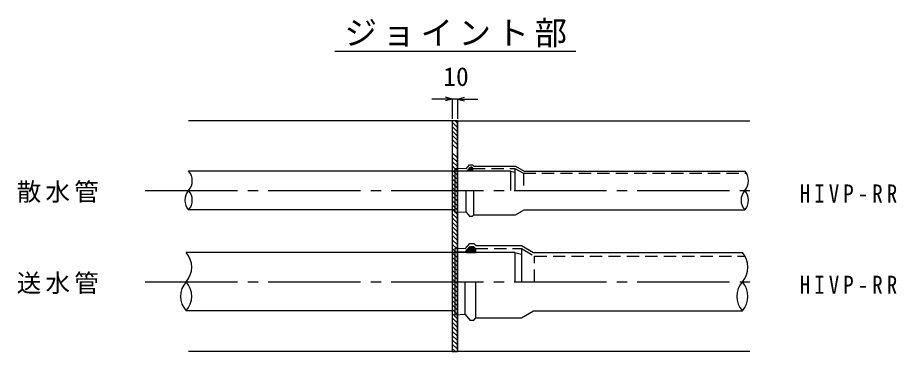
# Model space of a CAD drawing. Units: millimetres on the paper, enlarged 15 times, with parts at other scales. Extents: x -2095 to 2762, y -411564 to 1486.
# Drawn here: x 736 to 2021, y -380 to 108 of the extents above; entities that cross this region are included whole.
import ezdxf
from ezdxf.enums import TextEntityAlignment as Align

# ---------------------------------------------------------------- set-up
doc = ezdxf.new("R2010")
doc.units = ezdxf.units.MM
doc.header["$LTSCALE"] = 15
doc.linetypes.add('CHAIN2', pattern=[12, 9, -1, 1, -1])
doc.linetypes.add('DASHED1', pattern=[1.8, 1.2, -0.6])
doc.layers.add('0-F', color=7, linetype='Continuous')
doc.styles.add('ＭＳ ゴシック', font='')
doc.styles.get('ＭＳ ゴシック').set_extended_font_data('MS Gothic')

msp = doc.modelspace()

# ---------------------------------------------------------------- linework, layer by layer
at = {"layer": '0-F', "color": 3}
for p, q in [((1200.58, 59.14), (1553.16, 59.14)), ((1372.39, -42.7), (986.37, -42.7)), ((1372.39, -42.7), (1372.39, -380.2)), ((1379.89, -42.7), (1379.89, -380.2)), ((1379.89, -42.7), (1807.55, -42.7)), ((1372.39, -380.2), (986.37, -380.2)), ((1807.55, -380.2), (1379.89, -380.2))]:
    msp.add_line(p, q, dxfattribs=at)
at = {"layer": '0-F', "color": 4}
for p, q in [((1372.39, -10.83), (1342.39, -10.83)), ((1372.39, -10.83), (1362.25, -8.12)), ((1372.39, -10.83), (1362.25, -13.55)), ((1379.89, -10.83), (1372.39, -10.83)), ((1372.39, -10.83), (1372.39, -39.86)), ((1379.89, -10.83), (1390.03, -8.12)), ((1379.89, -10.83), (1409.89, -10.83)), ((1379.89, -10.83), (1390.03, -13.55)), ((1379.89, -10.83), (1379.89, -39.86)), ((1392.49, -113.02), (1376.14, -112.45)), ((1376.14, -112.45), (1376.14, -176.95)), ((1392.49, -113.02), (1397.57, -106.97)), ((1397.57, -106.97), (1402.05, -106.97)), ((1402.05, -106.97), (1403.97, -108.89)), ((1403.97, -108.89), (1464.64, -108.89)), ((1464.64, -108.89), (1477.3, -116.2)), ((1457.73, -116.2), (986.37, -116.2)), ((1457.73, -116.2), (1457.73, -144.7)), ((1477.3, -116.2), (1800.42, -116.2)), ((1392.49, -176.38), (1392.49, -144.7)), ((1403.97, -180.51), (1403.97, -144.7)), ((1376.14, -173.2), (986.37, -173.2)), ((1392.49, -176.38), (1376.14, -176.95)), ((1392.49, -176.38), (1397.57, -182.43)), ((1464.64, -180.51), (1477.3, -173.2)), ((1477.3, -173.2), (1800.42, -173.2)), ((1397.57, -182.43), (1402.05, -182.43)), ((1402.05, -182.43), (1403.97, -180.51)), ((1403.97, -180.51), (1464.64, -180.51)), ((1391.14, -230.01), (1397.78, -222.1)), ((1397.78, -222.1), (1403.78, -222.1)), ((1403.78, -222.1), (1406.93, -225.25)), ((1406.93, -225.25), (1473.64, -225.25)), ((1473.64, -225.25), (1491.31, -235.45)), ((1463.89, -235.45), (982.81, -235.45)), ((1463.89, -235.45), (1473.64, -238.06)), ((1463.89, -235.45), (1463.89, -278.2)), ((1473.64, -238.06), (1473.64, -278.2)), ((1491.31, -235.45), (1796.86, -235.45)), ((1391.14, -326.38), (1391.14, -278.2)), ((1406.93, -331.15), (1406.93, -278.2)), ((1376.14, -320.95), (982.8, -320.95)), ((1473.64, -331.15), (1491.31, -320.95)), ((1491.31, -320.95), (1796.86, -320.95)), ((1391.14, -326.38), (1376.14, -326.91)), ((1391.14, -326.38), (1397.78, -334.3)), ((1403.78, -334.3), (1406.93, -331.15)), ((1406.93, -331.15), (1473.64, -331.15)), ((1397.78, -334.3), (1403.78, -334.3))]:
    msp.add_line(p, q, dxfattribs=at)
at = {"layer": '0-F'}
for p, q in [((1379.89, -52.34), (1372.39, -44.84)), ((1379.89, -58.7), (1372.39, -51.2)), ((1379.89, -45.97), (1376.61, -42.7)), ((1379.89, -65.07), (1372.39, -57.57)), ((1379.89, -71.43), (1372.39, -63.93)), ((1379.89, -77.79), (1372.39, -70.29)), ((1379.89, -84.16), (1372.39, -76.66)), ((1379.89, -96.89), (1372.39, -89.39)), ((1379.89, -103.25), (1372.39, -95.75)), ((1379.89, -109.61), (1372.39, -102.11)), ((1379.89, -115.98), (1372.39, -108.48)), ((1379.89, -122.34), (1372.39, -114.84)), ((1397.08, -116.2), (1395.53, -114.65)), ((1395.54, -114.63), (1399.14, -110.34)), ((1395.54, -116.2), (1395.54, -114.63)), ((1396.87, -116.2), (1395.54, -114.87)), ((1396.65, -116.2), (1395.54, -115.09)), ((1396.44, -116.2), (1395.54, -115.3)), ((1396.23, -116.2), (1395.54, -115.51)), ((1397.29, -116.2), (1395.63, -114.53)), ((1397.5, -116.2), (1395.72, -114.42)), ((1397.71, -116.2), (1395.82, -114.3)), ((1397.93, -116.2), (1395.92, -114.19)), ((1398.14, -116.2), (1396.01, -114.07)), ((1398.35, -116.2), (1396.11, -113.96)), ((1398.56, -116.2), (1396.21, -113.84)), ((1398.78, -116.2), (1396.3, -113.73)), ((1398.99, -116.2), (1396.4, -113.61)), ((1399.2, -116.2), (1396.5, -113.49)), ((1399.41, -116.2), (1396.59, -113.38)), ((1399.62, -116.2), (1396.69, -113.26)), ((1399.84, -116.2), (1396.79, -113.15)), ((1400.05, -116.2), (1396.88, -113.03)), ((1400.26, -116.2), (1396.98, -112.92)), ((1400.47, -116.2), (1397.08, -112.8)), ((1400.68, -116.2), (1397.17, -112.69)), ((1400.9, -116.2), (1397.27, -112.57)), ((1401.11, -116.2), (1397.37, -112.46)), ((1401.32, -116.2), (1397.47, -112.34)), ((1401.53, -116.2), (1397.56, -112.23)), ((1401.75, -116.2), (1397.66, -112.11)), ((1401.95, -116.19), (1397.76, -111.99)), ((1401.95, -115.98), (1397.85, -111.88)), ((1401.95, -115.77), (1397.95, -111.76)), ((1401.95, -115.56), (1398.05, -111.65)), ((1401.95, -115.34), (1398.14, -111.53)), ((1401.95, -115.13), (1398.24, -111.42)), ((1401.95, -114.92), (1398.34, -111.3)), ((1401.95, -114.71), (1398.43, -111.19)), ((1401.95, -114.5), (1398.53, -111.07)), ((1401.95, -114.28), (1398.63, -110.96)), ((1401.95, -114.07), (1398.72, -110.84)), ((1401.95, -113.86), (1398.82, -110.73)), ((1401.95, -113.65), (1398.92, -110.61)), ((1401.95, -113.44), (1399.01, -110.5)), ((1401.95, -113.22), (1399.11, -110.38)), ((1401.95, -113.01), (1399.28, -110.34)), ((1401.95, -112.8), (1399.5, -110.34)), ((1401.95, -112.59), (1399.71, -110.34)), ((1401.95, -112.37), (1399.92, -110.34)), ((1401.95, -112.16), (1400.13, -110.34)), ((1401.95, -111.95), (1400.34, -110.34)), ((1401.95, -111.74), (1400.56, -110.34)), ((1379.89, -128.71), (1372.39, -121.21)), ((1379.89, -135.07), (1372.39, -127.57)), ((1396.02, -116.2), (1395.54, -115.72)), ((1395.81, -116.2), (1395.54, -115.93)), ((1395.59, -116.2), (1395.54, -116.15)), ((1401.95, -116.2), (1395.54, -116.2)), ((1379.89, -141.43), (1372.39, -133.93)), ((1379.89, -147.8), (1372.39, -140.3)), ((1379.89, -154.16), (1372.39, -146.66)), ((1379.89, -160.53), (1372.39, -153.03)), ((1379.89, -166.89), (1372.39, -159.39)), ((1379.89, -173.25), (1372.39, -165.75)), ((1379.89, -179.62), (1372.39, -172.12)), ((1379.89, -185.98), (1372.39, -178.48)), ((1379.89, -192.34), (1372.39, -184.84)), ((1379.89, -198.71), (1372.39, -191.21)), ((1379.89, -205.07), (1372.39, -197.57)), ((1379.89, -211.44), (1372.39, -203.94)), ((1379.89, -217.8), (1372.39, -210.3)), ((1379.89, -224.16), (1372.39, -216.66)), ((1379.89, -230.53), (1372.39, -223.03)), ((1379.89, -236.89), (1372.39, -229.39)), ((1393.36, -232.31), (1397.78, -227.05)), ((1398.59, -235.45), (1394.32, -231.17)), ((1398.81, -235.45), (1394.41, -231.05)), ((1399.02, -235.45), (1394.51, -230.94)), ((1399.23, -235.45), (1394.61, -230.82)), ((1399.44, -235.45), (1394.71, -230.71)), ((1399.66, -235.45), (1394.8, -230.59)), ((1399.87, -235.45), (1394.9, -230.48)), ((1400.08, -235.45), (1395, -230.36)), ((1400.29, -235.45), (1395.09, -230.25)), ((1400.5, -235.45), (1395.19, -230.13)), ((1400.72, -235.45), (1395.29, -230.02)), ((1400.93, -235.45), (1395.38, -229.9)), ((1401.14, -235.45), (1395.48, -229.79)), ((1401.35, -235.45), (1395.58, -229.67)), ((1401.56, -235.45), (1395.67, -229.55)), ((1401.78, -235.45), (1395.77, -229.44)), ((1401.99, -235.45), (1395.87, -229.32)), ((1402.2, -235.45), (1395.96, -229.21)), ((1402.41, -235.45), (1396.06, -229.09)), ((1402.63, -235.45), (1396.16, -228.98)), ((1402.84, -235.45), (1396.25, -228.86)), ((1403.05, -235.45), (1396.35, -228.75)), ((1403.26, -235.45), (1396.45, -228.63)), ((1403.47, -235.45), (1396.54, -228.52)), ((1403.69, -235.45), (1396.64, -228.4)), ((1403.9, -235.45), (1396.74, -228.29)), ((1404.11, -235.45), (1396.83, -228.17)), ((1404.32, -235.45), (1396.93, -228.06)), ((1404.53, -235.45), (1397.03, -227.94)), ((1404.75, -235.45), (1397.12, -227.82)), ((1404.96, -235.45), (1397.22, -227.71)), ((1405.17, -235.45), (1397.32, -227.59)), ((1405.38, -235.45), (1397.42, -227.48)), ((1405.6, -235.45), (1397.51, -227.36)), ((1405.81, -235.45), (1397.61, -227.25)), ((1406.02, -235.45), (1397.71, -227.13)), ((1406.23, -235.45), (1397.83, -227.05)), ((1406.44, -235.45), (1398.04, -227.05)), ((1406.48, -235.27), (1398.26, -227.05)), ((1406.48, -235.06), (1398.47, -227.05)), ((1406.48, -234.84), (1398.68, -227.05)), ((1406.48, -234.63), (1398.89, -227.05)), ((1406.48, -234.42), (1399.1, -227.05)), ((1406.48, -234.21), (1399.32, -227.05)), ((1406.48, -234), (1399.53, -227.05)), ((1406.48, -233.78), (1399.74, -227.05)), ((1406.48, -233.57), (1399.95, -227.05)), ((1406.48, -233.36), (1400.17, -227.05)), ((1406.48, -233.15), (1400.38, -227.05)), ((1406.48, -232.93), (1400.59, -227.05)), ((1406.48, -232.72), (1400.8, -227.05)), ((1406.48, -232.51), (1401.01, -227.05)), ((1406.48, -232.3), (1401.23, -227.05)), ((1406.48, -232.09), (1401.44, -227.05)), ((1406.48, -231.87), (1401.65, -227.05)), ((1406.48, -231.66), (1401.86, -227.05)), ((1406.48, -231.45), (1402.07, -227.05)), ((1406.48, -231.24), (1402.29, -227.05)), ((1406.48, -231.03), (1402.5, -227.05)), ((1406.48, -230.81), (1402.71, -227.05)), ((1406.48, -230.6), (1402.92, -227.05)), ((1406.48, -230.39), (1403.13, -227.05)), ((1406.48, -230.18), (1403.35, -227.05)), ((1406.48, -229.96), (1403.56, -227.05)), ((1406.48, -229.75), (1403.77, -227.05)), ((1406.48, -229.75), (1406.48, -235.45)), ((1379.89, -243.26), (1372.39, -235.76)), ((1379.89, -249.62), (1372.39, -242.12)), ((1393.36, -232.31), (1393.36, -235.45)), ((1396.47, -235.45), (1393.36, -232.33)), ((1396.26, -235.45), (1393.36, -232.54)), ((1396.05, -235.45), (1393.36, -232.76)), ((1395.84, -235.45), (1393.36, -232.97)), ((1395.63, -235.45), (1393.36, -233.18)), ((1395.41, -235.45), (1393.36, -233.39)), ((1395.2, -235.45), (1393.36, -233.61)), ((1394.99, -235.45), (1393.36, -233.82)), ((1394.78, -235.45), (1393.36, -234.03)), ((1394.56, -235.45), (1393.36, -234.24)), ((1394.35, -235.45), (1393.36, -234.45)), ((1394.14, -235.45), (1393.36, -234.67)), ((1393.93, -235.45), (1393.36, -234.88)), ((1393.72, -235.45), (1393.36, -235.09)), ((1393.5, -235.45), (1393.36, -235.3)), ((1393.36, -235.45), (1406.48, -235.45)), ((1396.69, -235.45), (1393.45, -232.21)), ((1396.9, -235.45), (1393.54, -232.09)), ((1397.11, -235.45), (1393.64, -231.98)), ((1397.32, -235.45), (1393.74, -231.86)), ((1397.53, -235.45), (1393.83, -231.75)), ((1397.75, -235.45), (1393.93, -231.63)), ((1397.96, -235.45), (1394.03, -231.52)), ((1398.17, -235.45), (1394.12, -231.4)), ((1398.38, -235.45), (1394.22, -231.28)), ((1379.89, -255.98), (1372.39, -248.48)), ((1379.89, -262.35), (1372.39, -254.85)), ((1379.89, -268.71), (1372.39, -261.21)), ((1379.89, -275.08), (1372.39, -267.58)), ((1379.89, -281.44), (1372.39, -273.94)), ((1379.89, -287.8), (1372.39, -280.3)), ((1379.89, -294.17), (1372.39, -286.67)), ((1379.89, -300.53), (1372.39, -293.03)), ((1379.89, -306.9), (1372.39, -299.4)), ((1379.89, -313.26), (1372.39, -305.76)), ((1379.89, -319.62), (1372.39, -312.12)), ((1379.89, -325.99), (1372.39, -318.49)), ((1379.89, -332.35), (1372.39, -324.85)), ((1379.89, -338.72), (1372.39, -331.22)), ((1379.89, -345.08), (1372.39, -337.58)), ((1379.89, -351.44), (1372.39, -343.94)), ((1379.89, -357.81), (1372.39, -350.31)), ((1379.89, -364.17), (1372.39, -356.67)), ((1379.89, -370.54), (1372.39, -363.04)), ((1379.89, -376.9), (1372.39, -369.4)), ((1376.82, -380.2), (1372.39, -375.76))]:
    msp.add_line(p, q, dxfattribs=at)
at = {"layer": '0-F', "color": 4, "linetype": 'DASHED1'}
for p, q in [((1394.02, -116.45), (1399.14, -110.34)), ((1399.14, -110.34), (1400.66, -110.34)), ((1400.66, -110.34), (1402.58, -112.26)), ((1402.58, -112.26), (1463.73, -112.26)), ((1463.73, -112.26), (1476.4, -119.57)), ((1463.73, -112.26), (1463.73, -144.7)), ((1394.02, -116.45), (1376.14, -115.82)), ((1476.4, -119.57), (1476.4, -144.7)), ((1476.47, -119.57), (1802.89, -119.57)), ((1391.14, -234.96), (1397.78, -227.05)), ((1397.78, -227.05), (1403.78, -227.05)), ((1403.78, -227.05), (1406.48, -229.75)), ((1406.48, -229.75), (1473.64, -229.75)), ((1473.64, -229.75), (1492.73, -240.77)), ((1473.64, -229.75), (1473.64, -278.2)), ((1391.14, -234.96), (1376.14, -234.44)), ((1492.73, -278.2), (1492.73, -240.77)), ((1492.73, -240.77), (1800.72, -240.77))]:
    msp.add_line(p, q, dxfattribs=at)
at = {"layer": '0-F', "linetype": 'CHAIN2'}
for p, q in [((923.03, -144.7), (1807.55, -144.7)), ((923.03, -278.2), (1807.55, -278.2))]:
    msp.add_line(p, q, dxfattribs=at)
at = {"layer": '0-F'}
msp.add_lwpolyline([(1379.89, -42.7), (1372.39, -42.7), (1372.39, -380.2), (1379.89, -380.2)], close=True, dxfattribs=at)
for points in [[(1401.95, -111.64), (1401.95, -116.2), (1395.54, -116.2)], [(1401.95, -111.64), (1400.66, -110.34), (1399.14, -110.34)], [(1406.48, -229.75), (1403.78, -227.05), (1397.78, -227.05)]]:
    msp.add_lwpolyline(points, dxfattribs=at)
at = {"layer": '0-F', "color": 4}
for points in [[(1457.73, -116.2), (1463.73, -117.8), (1463.73, -144.7)], [(1391.14, -230.01), (1376.14, -229.48), (1376.14, -326.91)]]:
    msp.add_lwpolyline(points, dxfattribs=at)
for centre, radius, start, end in [((970.44, -130.45), 21.38, 318.19, 41.81001), ((1784.49, -130.45), 21.38, 318.19, 41.81001), ((1002.3, -158.95), 21.38, 138.19, 221.81001), ((970.44, -158.95), 21.38, 318.19, 41.81001), ((1816.35, -158.95), 21.38, 138.19, 221.81001), ((1784.49, -158.95), 21.38, 318.19, 41.81001), ((958.91, -256.82), 32.06, 318.19, 41.81001), ((1772.96, -256.82), 32.06, 318.19, 41.81001), ((1006.7, -299.57), 32.06, 138.19, 221.81001), ((958.91, -299.57), 32.06, 318.19, 41.81001), ((1820.76, -299.57), 32.06, 138.19, 221.81001), ((1772.96, -299.57), 32.06, 318.19, 41.81001)]:
    msp.add_arc(centre, radius, start, end, dxfattribs=at)

# ---------------------------------------------------------------- texts
at = {"layer": '0-F', "color": 4, "style": 'ＭＳ ゴシック'}
msp.add_text('10', height=27.49, dxfattribs=at).set_placement((1359.05, 0.03), align=Align.BOTTOM_LEFT)
at = {"layer": '0-F', "attachment_point": 7, "style": 'ＭＳ ゴシック'}
for s, insert, char_height in [('\\T1.17;ジョイント部', (1214.67, 64.79), 34.84), ('\\T1.17;散水管', (734.84, -162.7), 26.39), ('\\T1.39;\\W0.85;HIVP-RR-G', (1880.88, -162.7), 26.39), ('\\T1.17;送水管', (734.84, -296.2), 26.39), ('\\T1.39;\\W0.85;HIVP-RR-G', (1880.88, -296.2), 26.39)]:
    msp.add_mtext(s, dxfattribs=dict(at, insert=insert, char_height=char_height))

doc.saveas('drawing.dxf')
